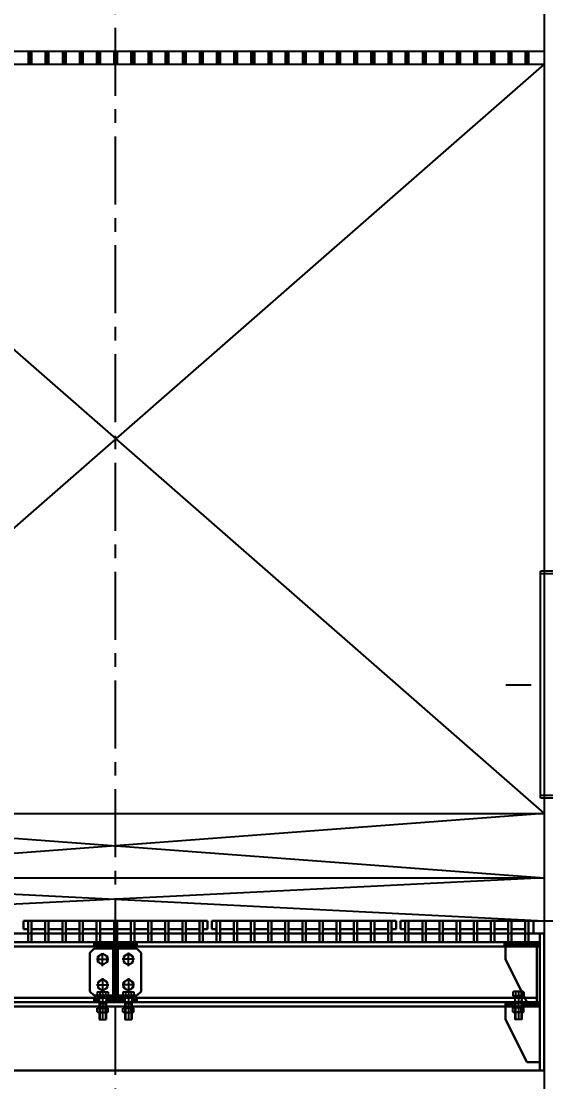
# Model space of a CAD drawing. Header units: millimetres. Extents: x -1286879 to -1269059, y -656245 to -631015.
# Drawn here: x -1283052 to -1281828, y -637563 to -635087 of the extents above; entities that cross this region are included whole.
import ezdxf

# ---------------------------------------------------------------- set-up
doc = ezdxf.new("R2010")
doc.units = ezdxf.units.MM
doc.linetypes.add('CENTER', pattern=[50.8, 31.75, -6.35, 6.35, -6.35])
doc.linetypes.add('EB_DASHDOT', pattern=[39, 30, -3, 3, -3])
doc.layers.get('0').update_dxf_attribs({"linetype": 'CONTINUOUS'})
doc.layers.get('Defpoints').update_dxf_attribs({"linetype": 'CONTINUOUS'})
for name, color, linetype in [('EbLayer1', 7, 'CONTINUOUS'), ('EbLayer2', 1, 'EB_DASHDOT'), ('EbLayer4', 7, 'CONTINUOUS')]:
    doc.layers.add(name, color=color, linetype=linetype)
doc.styles.add('HZ', font='txt.shx', dxfattribs={"width": 0.8, "bigfont": 'hztxt.shx'})
doc.dimstyles.new('gqb100', dxfattribs={"dimscale": 5, "dimtxt": 20, "dimasz": 15, "dimexe": 40, "dimexo": 8, "dimgap": 5, "dimtad": 1, "dimtoh": 1, "dimdec": 0, "dimdsep": 46, "dimtxsty": 'HZ', "dimcen": 5, "dimadec": 0, "dimazin": 0, "dimtfac": 1, "dimtdec": 0, "dimtmove": 0, "dimatfit": 3, "dimfxl": 1, "dimtolj": 1, "dimtzin": 0, "dimarcsym": 0})
pattern_1 = [(45, (-15287.3894, -119106.0307), (-2.24506403, 2.24506403), [])]
pattern_2 = [(45, (-24772.9566, -92300.9633), (-2.24506403, 2.24506403), [])]

# ---------------------------------------------------------------- blocks, each defined once
blk = doc.blocks.new('EB_BLOCK2', base_point=(64.5, -59.9))
at = {"layer": 'EbLayer1'}
for p, q in [((64.5, -46.8), (53.1, -53.4)), ((75.8, -53.4), (64.5, -46.8)), ((53.1, -53.4), (53.1, -66.5)), ((53.1, -66.5), (64.5, -73)), ((64.5, -73), (75.8, -66.5)), ((75.8, -66.5), (75.8, -53.4))]:
    blk.add_line(p, q, dxfattribs=at)
blk.add_circle((64.5, -59.9), 11.3, dxfattribs=at)
at = {"layer": 'EbLayer2', "linetype": 'EB_DASHDOT'}
for p, q in [((64.5, -76), (64.5, -43.8)), ((78.8, -59.9), (50.1, -59.9))]:
    blk.add_line(p, q, dxfattribs=at)
blk = doc.blocks.new('EB_BLOCK1', base_point=(-28.1, -59.9))
at = {"layer": 'EbLayer1'}
for p, q in [((-37.2, -46.8), (-28.1, -46.8)), ((-28.1, -46.8), (-28.1, -73)), ((-38.1, -50.1), (-38.1, -69.7)), ((-37.2, -53.4), (-28.1, -53.4)), ((-37.2, -66.5), (-28.1, -66.5)), ((-37.2, -73), (-28.1, -73)), ((-28.1, -51.9), (-28.1, -67.9)), ((-28.1, -51.9), (26.9, -51.9)), ((-28.1, -67.9), (26.9, -67.9)), ((-11.1, -51.9), (-11.1, -67.9)), ((26.9, -51.9), (26.9, -67.9))]:
    blk.add_line(p, q, dxfattribs=at)
for centre, radius, start, end in [((-31.8, -50.1), 6.34, 148.9424, 211.0576), ((-14.1, -59.9), 24, 164.1807, 195.8193), ((-31.8, -69.7), 6.34, 148.9424, 211.0576)]:
    blk.add_arc(centre, radius, start, end, dxfattribs=at)
at = {"layer": 'EbLayer2', "linetype": 'EB_DASHDOT'}
blk.add_line((-41.1, -59.9), (29.9, -59.9), dxfattribs=at)
at = {"layer": 'EbLayer4'}
for p, q in [((-11.1, -53.1), (-21.1, -51.9)), ((-21.1, -67.9), (-11.1, -66.7)), ((-11.1, -53.1), (26.9, -53.1)), ((-11.1, -66.7), (26.9, -66.7))]:
    blk.add_line(p, q, dxfattribs=at)
blk = doc.blocks.new('*D441')
at = {"color": 0, "lineweight": -2, "ltscale": 0.5}
for p, q in [((-1281510.9, -637036.6), (-1281510.9, -636986.6)), ((-1281645.3, -637086.6), (-1281410.9, -637086.6)), ((-1281510.9, -637186.6), (-1281510.9, -637086.6)), ((-1281906.1, -637186.6), (-1281410.9, -637186.6)), ((-1281510.9, -637236.6), (-1281510.9, -637286.6))]:
    blk.add_line(p, q, dxfattribs=at)
at = {"color": 0, "ltscale": 0.5}
for points in [[(-1281519.2, -637036.6), (-1281502.6, -637036.6), (-1281510.9, -637086.6)], [(-1281519.2, -637236.6), (-1281502.6, -637236.6), (-1281510.9, -637186.6)]]:
    blk.add_solid(points, dxfattribs=at)
at = {"layer": 'Defpoints', "color": 0, "ltscale": 0.5}
for p in [(-1281675.3, -637086.6), (-1281510.9, -637086.6), (-1281936.1, -637186.6)]:
    blk.add_point(p, dxfattribs=at)
at = {"color": 0, "ltscale": 0.5, "insert": (-1281580.9, -637136.6), "char_height": 110, "attachment_point": 5, "rotation": 90, "style": 'HZ'}
blk.add_mtext('\\A1;100', dxfattribs=at)
blk = doc.blocks.new('*D339')
at = {"color": 0, "lineweight": -2, "ltscale": 0.5}
for p, q in [((-1282506.7, -632203.6), (-1280781.7, -632203.6)), ((-1280881.7, -632253.6), (-1280881.7, -654709.3)), ((-1280961.4, -654759.3), (-1280781.7, -654759.3))]:
    blk.add_line(p, q, dxfattribs=at)
at = {"color": 0, "ltscale": 0.5}
for points in [[(-1280890.1, -632253.6), (-1280873.4, -632253.6), (-1280881.7, -632203.6)], [(-1280890.1, -654709.3), (-1280873.4, -654709.3), (-1280881.7, -654759.3)]]:
    blk.add_solid(points, dxfattribs=at)
at = {"layer": 'Defpoints', "color": 0, "ltscale": 0.5}
for p in [(-1282536.7, -632203.6), (-1280991.4, -654759.3), (-1280881.7, -654759.3)]:
    blk.add_point(p, dxfattribs=at)
at = {"color": 0, "ltscale": 0.5, "insert": (-1280951.7, -643481.4), "char_height": 110, "attachment_point": 5, "rotation": 90, "style": 'HZ'}
blk.add_mtext('\\A1;~22556', dxfattribs=at)

msp = doc.modelspace()

# ---------------------------------------------------------------- hatches: boundary and pattern name
at = {"ltscale": 0.5}
h = msp.add_hatch(dxfattribs=at)
h.set_pattern_fill('ANSI31', color=256, style=0)
h.set_pattern_definition([(45, (-24852.9566, -92300.9633), (-2.24506403, 2.24506403), [])])
h.paths.add_polyline_path([(-1283027.7, -635156.6), (-1283035.7, -635156.6), (-1283035.7, -635186.6), (-1283027.7, -635186.6)])
h = msp.add_hatch(dxfattribs=at)
h.set_pattern_fill('ANSI31', color=256, style=0)
h.set_pattern_definition([(45, (-24812.9566, -92300.9633), (-2.24506403, 2.24506403), [])])
h.paths.add_polyline_path([(-1282987.7, -635156.6), (-1282995.7, -635156.6), (-1282995.7, -635186.6), (-1282987.7, -635186.6)])
h = msp.add_hatch(dxfattribs=at)
h.set_pattern_fill('ANSI31', color=256, style=0)
h.set_pattern_definition(pattern_2)
h.paths.add_polyline_path([(-1282947.7, -635156.6), (-1282955.7, -635156.6), (-1282955.7, -635186.6), (-1282947.7, -635186.6)])
h = msp.add_hatch(dxfattribs=at)
h.set_pattern_fill('ANSI31', color=256, style=0)
h.set_pattern_definition(pattern_2)
h.paths.add_polyline_path([(-1282907.7, -635156.6), (-1282915.7, -635156.6), (-1282915.7, -635186.6), (-1282907.7, -635186.6)])
h = msp.add_hatch(dxfattribs=at)
h.set_pattern_fill('ANSI31', color=256, style=0)
h.set_pattern_definition(pattern_2)
h.paths.add_polyline_path([(-1282867.7, -635156.6), (-1282875.7, -635156.6), (-1282875.7, -635186.6), (-1282867.7, -635186.6)])
h = msp.add_hatch(dxfattribs=at)
h.set_pattern_fill('ANSI31', color=256, style=0)
h.set_pattern_definition(pattern_2)
h.paths.add_polyline_path([(-1282827.7, -635156.6), (-1282831.7, -635156.6), (-1282831.7, -635186.6), (-1282827.7, -635186.6)])
h.paths.add_polyline_path([(-1282831.7, -635156.6), (-1282835.7, -635156.6), (-1282835.7, -635186.6), (-1282831.7, -635186.6)])
h = msp.add_hatch(dxfattribs=at)
h.set_pattern_fill('ANSI31', color=256, style=0)
h.set_pattern_definition([(45, (-24732.9566, -92300.9633), (-2.24506403, 2.24506403), [])])
h.paths.add_polyline_path([(-1282787.7, -635156.6), (-1282791.7, -635156.6), (-1282791.7, -635186.6), (-1282787.7, -635186.6)])
h.paths.add_polyline_path([(-1282791.7, -635156.6), (-1282795.7, -635156.6), (-1282795.7, -635186.6), (-1282791.7, -635186.6)])
h = msp.add_hatch(dxfattribs=at)
h.set_pattern_fill('ANSI31', color=256, style=0)
h.set_pattern_definition([(45, (-24692.9566, -92300.9633), (-2.24506403, 2.24506403), [])])
h.paths.add_polyline_path([(-1282747.7, -635156.6), (-1282751.7, -635156.6), (-1282751.7, -635186.6), (-1282747.7, -635186.6)])
h.paths.add_polyline_path([(-1282751.7, -635156.6), (-1282755.7, -635156.6), (-1282755.7, -635186.6), (-1282751.7, -635186.6)])
h = msp.add_hatch(dxfattribs=at)
h.set_pattern_fill('ANSI31', color=256, style=0)
h.set_pattern_definition([(45, (-24652.9566, -92300.9633), (-2.24506403, 2.24506403), [])])
h.paths.add_polyline_path([(-1282707.7, -635156.6), (-1282711.7, -635156.6), (-1282711.7, -635186.6), (-1282707.7, -635186.6)])
h.paths.add_polyline_path([(-1282711.7, -635156.6), (-1282715.7, -635156.6), (-1282715.7, -635186.6), (-1282711.7, -635186.6)])
h = msp.add_hatch(dxfattribs=at)
h.set_pattern_fill('ANSI31', color=256, style=0)
h.set_pattern_definition([(45, (-24612.9566, -92300.9633), (-2.24506403, 2.24506403), [])])
h.paths.add_polyline_path([(-1282667.7, -635156.6), (-1282671.7, -635156.6), (-1282671.7, -635186.6), (-1282667.7, -635186.6)])
h.paths.add_polyline_path([(-1282671.7, -635156.6), (-1282675.7, -635156.6), (-1282675.7, -635186.6), (-1282671.7, -635186.6)])
h = msp.add_hatch(dxfattribs=at)
h.set_pattern_fill('ANSI31', color=256, style=0)
h.set_pattern_definition([(45, (-24572.9566, -92300.9633), (-2.24506403, 2.24506403), [])])
h.paths.add_polyline_path([(-1282627.7, -635156.6), (-1282631.7, -635156.6), (-1282631.7, -635186.6), (-1282627.7, -635186.6)])
h.paths.add_polyline_path([(-1282631.7, -635156.6), (-1282635.7, -635156.6), (-1282635.7, -635186.6), (-1282631.7, -635186.6)])
h = msp.add_hatch(dxfattribs=at)
h.set_pattern_fill('ANSI31', color=256, style=0)
h.set_pattern_definition([(45, (-24532.9566, -92300.9633), (-2.24506403, 2.24506403), [])])
h.paths.add_polyline_path([(-1282587.7, -635156.6), (-1282591.7, -635156.6), (-1282591.7, -635186.6), (-1282587.7, -635186.6)])
h.paths.add_polyline_path([(-1282591.7, -635156.6), (-1282595.7, -635156.6), (-1282595.7, -635186.6), (-1282591.7, -635186.6)])
h = msp.add_hatch(dxfattribs=at)
h.set_pattern_fill('ANSI31', color=256, style=0)
h.set_pattern_definition([(45, (-24492.9566, -92300.9633), (-2.24506403, 2.24506403), [])])
h.paths.add_polyline_path([(-1282547.7, -635156.6), (-1282551.7, -635156.6), (-1282551.7, -635186.6), (-1282547.7, -635186.6)])
h.paths.add_polyline_path([(-1282551.7, -635156.6), (-1282555.7, -635156.6), (-1282555.7, -635186.6), (-1282551.7, -635186.6)])
h = msp.add_hatch(dxfattribs=at)
h.set_pattern_fill('ANSI31', color=256, style=0)
h.set_pattern_definition([(45, (-24452.9566, -92300.9633), (-2.24506403, 2.24506403), [])])
h.paths.add_polyline_path([(-1282507.7, -635156.6), (-1282511.7, -635156.6), (-1282511.7, -635186.6), (-1282507.7, -635186.6)])
h.paths.add_polyline_path([(-1282511.7, -635156.6), (-1282515.7, -635156.6), (-1282515.7, -635186.6), (-1282511.7, -635186.6)])
h = msp.add_hatch(dxfattribs=at)
h.set_pattern_fill('ANSI31', color=256, style=0)
h.set_pattern_definition([(45, (-24412.9566, -92300.9633), (-2.24506403, 2.24506403), [])])
h.paths.add_polyline_path([(-1282467.7, -635156.6), (-1282471.7, -635156.6), (-1282471.7, -635186.6), (-1282467.7, -635186.6)])
h.paths.add_polyline_path([(-1282471.7, -635156.6), (-1282475.7, -635156.6), (-1282475.7, -635186.6), (-1282471.7, -635186.6)])
h = msp.add_hatch(dxfattribs=at)
h.set_pattern_fill('ANSI31', color=256, style=0)
h.set_pattern_definition([(45, (-24372.9566, -92300.9633), (-2.24506403, 2.24506403), [])])
h.paths.add_polyline_path([(-1282427.7, -635156.6), (-1282431.7, -635156.6), (-1282431.7, -635186.6), (-1282427.7, -635186.6)])
h.paths.add_polyline_path([(-1282431.7, -635156.6), (-1282435.7, -635156.6), (-1282435.7, -635186.6), (-1282431.7, -635186.6)])
h = msp.add_hatch(dxfattribs=at)
h.set_pattern_fill('ANSI31', color=256, style=0)
h.set_pattern_definition([(45, (-24332.9566, -92300.9633), (-2.24506403, 2.24506403), [])])
h.paths.add_polyline_path([(-1282387.7, -635156.6), (-1282391.7, -635156.6), (-1282391.7, -635186.6), (-1282387.7, -635186.6)])
h.paths.add_polyline_path([(-1282391.7, -635156.6), (-1282395.7, -635156.6), (-1282395.7, -635186.6), (-1282391.7, -635186.6)])
h = msp.add_hatch(dxfattribs=at)
h.set_pattern_fill('ANSI31', color=256, style=0)
h.set_pattern_definition([(45, (-24292.9566, -92300.9633), (-2.24506403, 2.24506403), [])])
h.paths.add_polyline_path([(-1282347.7, -635156.6), (-1282351.7, -635156.6), (-1282351.7, -635186.6), (-1282347.7, -635186.6)])
h.paths.add_polyline_path([(-1282351.7, -635156.6), (-1282355.7, -635156.6), (-1282355.7, -635186.6), (-1282351.7, -635186.6)])
h = msp.add_hatch(dxfattribs=at)
h.set_pattern_fill('ANSI31', color=256, style=0)
h.set_pattern_definition([(45, (-24252.9566, -92300.9633), (-2.24506403, 2.24506403), [])])
h.paths.add_polyline_path([(-1282307.7, -635156.6), (-1282311.7, -635156.6), (-1282311.7, -635186.6), (-1282307.7, -635186.6)])
h.paths.add_polyline_path([(-1282311.7, -635156.6), (-1282315.7, -635156.6), (-1282315.7, -635186.6), (-1282311.7, -635186.6)])
h = msp.add_hatch(dxfattribs=at)
h.set_pattern_fill('ANSI31', color=256, style=0)
h.set_pattern_definition([(45, (-24212.9566, -92300.9633), (-2.24506403, 2.24506403), [])])
h.paths.add_polyline_path([(-1282267.7, -635156.6), (-1282271.7, -635156.6), (-1282271.7, -635186.6), (-1282267.7, -635186.6)])
h.paths.add_polyline_path([(-1282271.7, -635156.6), (-1282275.7, -635156.6), (-1282275.7, -635186.6), (-1282271.7, -635186.6)])
h = msp.add_hatch(dxfattribs=at)
h.set_pattern_fill('ANSI31', color=256, style=0)
h.set_pattern_definition([(45, (-24172.9566, -92300.9633), (-2.24506403, 2.24506403), [])])
h.paths.add_polyline_path([(-1282227.7, -635156.6), (-1282231.7, -635156.6), (-1282231.7, -635186.6), (-1282227.7, -635186.6)])
h.paths.add_polyline_path([(-1282231.7, -635156.6), (-1282235.7, -635156.6), (-1282235.7, -635186.6), (-1282231.7, -635186.6)])
h = msp.add_hatch(dxfattribs=at)
h.set_pattern_fill('ANSI31', color=256, style=0)
h.set_pattern_definition([(45, (-24132.9566, -92300.9633), (-2.24506403, 2.24506403), [])])
h.paths.add_polyline_path([(-1282187.7, -635156.6), (-1282191.7, -635156.6), (-1282191.7, -635186.6), (-1282187.7, -635186.6)])
h.paths.add_polyline_path([(-1282191.7, -635156.6), (-1282195.7, -635156.6), (-1282195.7, -635186.6), (-1282191.7, -635186.6)])
h = msp.add_hatch(dxfattribs=at)
h.set_pattern_fill('ANSI31', color=256, style=0)
h.set_pattern_definition([(45, (-24092.9566, -92300.9633), (-2.24506403, 2.24506403), [])])
h.paths.add_polyline_path([(-1282147.7, -635156.6), (-1282151.7, -635156.6), (-1282151.7, -635186.6), (-1282147.7, -635186.6)])
h.paths.add_polyline_path([(-1282151.7, -635156.6), (-1282155.7, -635156.6), (-1282155.7, -635186.6), (-1282151.7, -635186.6)])
h = msp.add_hatch(dxfattribs=at)
h.set_pattern_fill('ANSI31', color=256, style=0)
h.set_pattern_definition([(45, (-24052.9566, -92300.9633), (-2.24506403, 2.24506403), [])])
h.paths.add_polyline_path([(-1282107.7, -635156.6), (-1282111.7, -635156.6), (-1282111.7, -635186.6), (-1282107.7, -635186.6)])
h.paths.add_polyline_path([(-1282111.7, -635156.6), (-1282115.7, -635156.6), (-1282115.7, -635186.6), (-1282111.7, -635186.6)])
h = msp.add_hatch(dxfattribs=at)
h.set_pattern_fill('ANSI31', color=256, style=0)
h.set_pattern_definition([(45, (-24012.9566, -92300.9633), (-2.24506403, 2.24506403), [])])
h.paths.add_polyline_path([(-1282067.7, -635156.6), (-1282071.7, -635156.6), (-1282071.7, -635186.6), (-1282067.7, -635186.6)])
h.paths.add_polyline_path([(-1282071.7, -635156.6), (-1282075.7, -635156.6), (-1282075.7, -635186.6), (-1282071.7, -635186.6)])
h = msp.add_hatch(dxfattribs=at)
h.set_pattern_fill('ANSI31', color=256, style=0)
h.set_pattern_definition([(45, (-23972.9566, -92300.9633), (-2.24506403, 2.24506403), [])])
h.paths.add_polyline_path([(-1282027.7, -635156.6), (-1282031.7, -635156.6), (-1282031.7, -635186.6), (-1282027.7, -635186.6)])
h.paths.add_polyline_path([(-1282031.7, -635156.6), (-1282035.7, -635156.6), (-1282035.7, -635186.6), (-1282031.7, -635186.6)])
h = msp.add_hatch(dxfattribs=at)
h.set_pattern_fill('ANSI31', color=256, style=0)
h.set_pattern_definition([(45, (-23932.9566, -92300.9633), (-2.24506403, 2.24506403), [])])
h.paths.add_polyline_path([(-1281987.7, -635156.6), (-1281991.7, -635156.6), (-1281991.7, -635186.6), (-1281987.7, -635186.6)])
h.paths.add_polyline_path([(-1281991.7, -635156.6), (-1281995.7, -635156.6), (-1281995.7, -635186.6), (-1281991.7, -635186.6)])
h = msp.add_hatch(dxfattribs=at)
h.set_pattern_fill('ANSI31', color=256, style=0)
h.set_pattern_definition([(45, (-23892.9566, -92300.9633), (-2.24506403, 2.24506403), [])])
h.paths.add_polyline_path([(-1281947.7, -635156.6), (-1281951.7, -635156.6), (-1281951.7, -635186.6), (-1281947.7, -635186.6)])
h.paths.add_polyline_path([(-1281951.7, -635156.6), (-1281955.7, -635156.6), (-1281955.7, -635186.6), (-1281951.7, -635186.6)])
h = msp.add_hatch(dxfattribs=at)
h.set_pattern_fill('ANSI31', color=256, style=0)
h.set_pattern_definition([(45, (-23852.9566, -92300.9633), (-2.24506403, 2.24506403), [])])
h.paths.add_polyline_path([(-1281907.7, -635156.6), (-1281911.7, -635156.6), (-1281911.7, -635186.6), (-1281907.7, -635186.6)])
h.paths.add_polyline_path([(-1281911.7, -635156.6), (-1281915.7, -635156.6), (-1281915.7, -635186.6), (-1281911.7, -635186.6)])
h = msp.add_hatch(dxfattribs=at)
h.set_pattern_fill('ANSI31', color=256, style=0)
h.set_pattern_definition([(45, (-23812.9566, -92300.9633), (-2.24506403, 2.24506403), [])])
h.paths.add_polyline_path([(-1281867.7, -635156.6), (-1281871.7, -635156.6), (-1281871.7, -635186.6), (-1281867.7, -635186.6)])
h.paths.add_polyline_path([(-1281871.7, -635156.6), (-1281875.7, -635156.6), (-1281875.7, -635186.6), (-1281871.7, -635186.6)])
h = msp.add_hatch(dxfattribs=at)
h.set_pattern_fill('ANSI31', color=256, style=0)
h.set_pattern_definition(pattern_1)
h.paths.add_polyline_path([(-1282831.7, -637246.6), (-1282831.7, -637236.6), (-1282835.7, -637236.6), (-1282881.7, -637236.6), (-1282881.7, -637246.6)])
h.paths.add_polyline_path([(-1282781.7, -637246.6), (-1282781.7, -637236.6), (-1282831.7, -637236.6), (-1282831.7, -637246.6)])
h = msp.add_hatch(dxfattribs=at)
h.set_pattern_fill('ANSI31', color=256, style=0)
h.set_pattern_definition(pattern_1)
h.paths.add_polyline_path([(-1281841.7, -637246.6), (-1281841.7, -637236.6), (-1281921.7, -637236.6), (-1281921.7, -637246.6)])
h.paths.add_polyline_path([(-1281841.7, -637386.6), (-1281841.7, -637376.6), (-1281883.7, -637376.6), (-1281883.7, -637386.6)])
h.paths.add_polyline_path([(-1281921.7, -637376.6), (-1281921.7, -637386.6), (-1281899.7, -637386.6), (-1281899.7, -637376.6)])
h = msp.add_hatch()
h.set_pattern_fill('ANSI31', color=256, scale=0.5, style=0)
h.set_pattern_definition([(135, (-2819282.8306, 56415.2767), (1.1225320151, 1.1225320151), [])])
h.paths.add_polyline_path([(-1282843.7, -637246.6), (-1282835.7, -637246.6), (-1282835.7, -637254.6)])
h = msp.add_hatch(dxfattribs=at)
h.set_pattern_fill('ANSI31', color=256, style=0)
h.set_pattern_definition(pattern_1)
h.paths.add_polyline_path([(-1282831.7, -637366.6), (-1282827.7, -637366.6), (-1282827.7, -637246.6), (-1282831.7, -637246.6)])
h.paths.add_polyline_path([(-1282835.7, -637366.6), (-1282831.7, -637366.6), (-1282831.7, -637246.6), (-1282835.7, -637246.6)])
h = msp.add_hatch()
h.set_pattern_fill('ANSI31', color=256, scale=0.5, style=0)
h.set_pattern_definition([(45, (253619.3583, 56415.2767), (-1.1225320151, 1.1225320151), [])])
h.paths.add_polyline_path([(-1282819.7, -637246.6), (-1282827.7, -637246.6), (-1282827.7, -637254.6)])
h = msp.add_hatch()
h.set_pattern_fill('ANSI31', color=256, scale=0.5, style=0)
h.set_pattern_definition([(225, (-2819282.8306, -1331028.3804), (1.1225320151, -1.1225320151), [])])
h.paths.add_polyline_path([(-1282843.7, -637366.6), (-1282835.7, -637366.6), (-1282835.7, -637358.6)])
h = msp.add_hatch()
h.set_pattern_fill('ANSI31', color=256, scale=0.5, style=0)
h.set_pattern_definition([(315, (253619.3583, -1331028.3804), (-1.1225320151, -1.1225320151), [])])
h.paths.add_polyline_path([(-1282819.7, -637366.6), (-1282827.7, -637366.6), (-1282827.7, -637358.6)])
h = msp.add_hatch(dxfattribs=at)
h.set_pattern_fill('ANSI31', color=256, style=0)
h.set_pattern_definition(pattern_1)
h.paths.add_polyline_path([(-1282869.7, -637376.6), (-1282869.7, -637366.6), (-1282881.7, -637366.6), (-1282881.7, -637376.6)])
h.paths.add_polyline_path([(-1282853.7, -637376.6), (-1282831.7, -637376.6), (-1282831.7, -637366.6), (-1282853.7, -637366.6)])
h.paths.add_polyline_path([(-1282809.7, -637376.6), (-1282809.7, -637366.6), (-1282831.7, -637366.6), (-1282831.7, -637376.6)])
h.paths.add_polyline_path([(-1282781.7, -637376.6), (-1282781.7, -637366.6), (-1282793.7, -637366.6), (-1282793.7, -637376.6)])

# ---------------------------------------------------------------- linework, layer by layer
at = {"linetype": 'CENTER', "ltscale": 5}
msp.add_line((-1282831.7, -654818.5), (-1282831.7, -631981.8), dxfattribs=at)
at = {"color": 4, "ltscale": 0.5}
for p, q in [((-1281831.7, -632986.6), (-1281831.7, -652136.6)), ((-1281628.6, -636370.5), (-1281839.7, -636370.5)), ((-1281628.6, -636376.5), (-1281839.7, -636376.5)), ((-1281628.6, -636894.5), (-1281839.7, -636894.5)), ((-1281628.6, -636900.5), (-1281839.7, -636900.5))]:
    msp.add_line(p, q, dxfattribs=at)
at = {"color": 1}
for p, q in [((-1283831.7, -635156.6), (-1281831.7, -635156.6)), ((-1283035.7, -635156.6), (-1283035.7, -635186.6)), ((-1283027.7, -635156.6), (-1283027.7, -635186.6)), ((-1282995.7, -635156.6), (-1282995.7, -635186.6)), ((-1282987.7, -635156.6), (-1282987.7, -635186.6)), ((-1282955.7, -635156.6), (-1282955.7, -635186.6)), ((-1282947.7, -635156.6), (-1282947.7, -635186.6)), ((-1282915.7, -635156.6), (-1282915.7, -635186.6)), ((-1282907.7, -635156.6), (-1282907.7, -635186.6)), ((-1282875.7, -635156.6), (-1282875.7, -635186.6)), ((-1282867.7, -635156.6), (-1282867.7, -635186.6)), ((-1282835.7, -635156.6), (-1282835.7, -635186.6)), ((-1282827.7, -635156.6), (-1282827.7, -635186.6)), ((-1282795.7, -635156.6), (-1282795.7, -635186.6)), ((-1282787.7, -635156.6), (-1282787.7, -635186.6)), ((-1282755.7, -635156.6), (-1282755.7, -635186.6)), ((-1282747.7, -635156.6), (-1282747.7, -635186.6)), ((-1282715.7, -635156.6), (-1282715.7, -635186.6)), ((-1282707.7, -635156.6), (-1282707.7, -635186.6)), ((-1282675.7, -635156.6), (-1282675.7, -635186.6)), ((-1282667.7, -635156.6), (-1282667.7, -635186.6)), ((-1282635.7, -635156.6), (-1282635.7, -635186.6)), ((-1282627.7, -635156.6), (-1282627.7, -635186.6)), ((-1282595.7, -635156.6), (-1282595.7, -635186.6)), ((-1282587.7, -635156.6), (-1282587.7, -635186.6)), ((-1282555.7, -635156.6), (-1282555.7, -635186.6)), ((-1282547.7, -635156.6), (-1282547.7, -635186.6)), ((-1282515.7, -635156.6), (-1282515.7, -635186.6)), ((-1282507.7, -635156.6), (-1282507.7, -635186.6)), ((-1282475.7, -635156.6), (-1282475.7, -635186.6)), ((-1282467.7, -635156.6), (-1282467.7, -635186.6)), ((-1282435.7, -635156.6), (-1282435.7, -635186.6)), ((-1282427.7, -635156.6), (-1282427.7, -635186.6)), ((-1282395.7, -635156.6), (-1282395.7, -635186.6)), ((-1282387.7, -635156.6), (-1282387.7, -635186.6)), ((-1282355.7, -635156.6), (-1282355.7, -635186.6)), ((-1282347.7, -635156.6), (-1282347.7, -635186.6)), ((-1282315.7, -635156.6), (-1282315.7, -635186.6)), ((-1282307.7, -635156.6), (-1282307.7, -635186.6)), ((-1282275.7, -635156.6), (-1282275.7, -635186.6)), ((-1282267.7, -635156.6), (-1282267.7, -635186.6)), ((-1282235.7, -635156.6), (-1282235.7, -635186.6)), ((-1282227.7, -635156.6), (-1282227.7, -635186.6)), ((-1282195.7, -635156.6), (-1282195.7, -635186.6)), ((-1282187.7, -635156.6), (-1282187.7, -635186.6)), ((-1282155.7, -635156.6), (-1282155.7, -635186.6)), ((-1282147.7, -635156.6), (-1282147.7, -635186.6)), ((-1282115.7, -635156.6), (-1282115.7, -635186.6)), ((-1282107.7, -635156.6), (-1282107.7, -635186.6)), ((-1282075.7, -635156.6), (-1282075.7, -635186.6)), ((-1282067.7, -635156.6), (-1282067.7, -635186.6)), ((-1282035.7, -635156.6), (-1282035.7, -635186.6)), ((-1282027.7, -635156.6), (-1282027.7, -635186.6)), ((-1281995.7, -635156.6), (-1281995.7, -635186.6)), ((-1281987.7, -635156.6), (-1281987.7, -635186.6)), ((-1281955.7, -635156.6), (-1281955.7, -635186.6)), ((-1281947.7, -635156.6), (-1281947.7, -635186.6)), ((-1281915.7, -635156.6), (-1281915.7, -635186.6)), ((-1281907.7, -635156.6), (-1281907.7, -635186.6)), ((-1281875.7, -635156.6), (-1281875.7, -635186.6)), ((-1281867.7, -635156.6), (-1281867.7, -635186.6)), ((-1283831.7, -635186.6), (-1281831.7, -635186.6)), ((-1282907.7, -637186.6), (-1282915.7, -637186.6)), ((-1282867.7, -637186.6), (-1282875.7, -637186.6)), ((-1282835.7, -637186.6), (-1282835.7, -637236.6)), ((-1282827.7, -637186.6), (-1282835.7, -637186.6)), ((-1282827.7, -637186.6), (-1282827.7, -637236.6)), ((-1282787.7, -637186.6), (-1282795.7, -637186.6)), ((-1282747.7, -637186.6), (-1282755.7, -637186.6))]:
    msp.add_line(p, q, dxfattribs=at)
at = {"ltscale": 0.5}
for p, q in [((-1281831.7, -635186.6), (-1283831.7, -636936.6)), ((-1283831.7, -635186.6), (-1281831.7, -636936.6)), ((-1282835.7, -637254.5), (-1282839.4, -637254.5)), ((-1282835.7, -637258.5), (-1282839.4, -637258.5)), ((-1282835.7, -637262.5), (-1282839.4, -637262.5)), ((-1282827.7, -637254.5), (-1282824.1, -637254.5)), ((-1282827.7, -637258.5), (-1282824.1, -637258.5)), ((-1282827.7, -637262.5), (-1282824.1, -637262.5)), ((-1282835.7, -637266.5), (-1282839.4, -637266.5)), ((-1282835.7, -637270.5), (-1282839.4, -637270.5)), ((-1282835.7, -637274.5), (-1282839.4, -637274.5)), ((-1282835.7, -637278.5), (-1282839.4, -637278.5)), ((-1282835.7, -637282.5), (-1282839.4, -637282.5)), ((-1282835.7, -637286.5), (-1282839.4, -637286.5)), ((-1282827.7, -637266.5), (-1282824.1, -637266.5)), ((-1282827.7, -637270.5), (-1282824.1, -637270.5)), ((-1282827.7, -637274.5), (-1282824.1, -637274.5)), ((-1282827.7, -637278.5), (-1282824.1, -637278.5)), ((-1282827.7, -637282.5), (-1282824.1, -637282.5)), ((-1282827.7, -637286.5), (-1282824.1, -637286.5)), ((-1282835.7, -637290.5), (-1282839.4, -637290.5)), ((-1282835.7, -637294.5), (-1282839.4, -637294.5)), ((-1282835.7, -637298.5), (-1282839.4, -637298.5)), ((-1282835.7, -637302.5), (-1282839.4, -637302.5)), ((-1282835.7, -637306.5), (-1282839.4, -637306.5)), ((-1282835.7, -637310.5), (-1282839.4, -637310.5)), ((-1282827.7, -637290.5), (-1282824.1, -637290.5)), ((-1282827.7, -637294.5), (-1282824.1, -637294.5)), ((-1282827.7, -637298.5), (-1282824.1, -637298.5)), ((-1282827.7, -637302.5), (-1282824.1, -637302.5)), ((-1282827.7, -637306.5), (-1282824.1, -637306.5)), ((-1282827.7, -637310.5), (-1282824.1, -637310.5)), ((-1282835.7, -637314.5), (-1282839.4, -637314.5)), ((-1282835.7, -637318.5), (-1282839.4, -637318.5)), ((-1282835.7, -637322.5), (-1282839.4, -637322.5)), ((-1282835.7, -637326.5), (-1282839.4, -637326.5)), ((-1282835.7, -637330.5), (-1282839.4, -637330.5)), ((-1282835.7, -637334.5), (-1282839.4, -637334.5)), ((-1282835.7, -637338.5), (-1282839.4, -637338.5)), ((-1282827.7, -637314.5), (-1282824.1, -637314.5)), ((-1282827.7, -637318.5), (-1282824.1, -637318.5)), ((-1282827.7, -637322.5), (-1282824.1, -637322.5)), ((-1282827.7, -637326.5), (-1282824.1, -637326.5)), ((-1282827.7, -637330.5), (-1282824.1, -637330.5)), ((-1282827.7, -637334.5), (-1282824.1, -637334.5)), ((-1282827.7, -637338.5), (-1282824.1, -637338.5)), ((-1282835.7, -637342.5), (-1282839.4, -637342.5)), ((-1282835.7, -637346.5), (-1282839.4, -637346.5)), ((-1282835.7, -637350.5), (-1282839.4, -637350.5)), ((-1282835.7, -637354.5), (-1282839.4, -637354.5)), ((-1282835.7, -637358.5), (-1282839.4, -637358.5)), ((-1282827.7, -637342.5), (-1282824.1, -637342.5)), ((-1282827.7, -637346.5), (-1282824.1, -637346.5)), ((-1282827.7, -637350.5), (-1282824.1, -637350.5)), ((-1282827.7, -637354.5), (-1282824.1, -637354.5)), ((-1282827.7, -637358.5), (-1282824.1, -637358.5))]:
    msp.add_line(p, q, dxfattribs=at)
at = {"linetype": 'CENTER', "ltscale": 10}
msp.add_line((-1281354.2, -636636.6), (-1281921.3, -636636.6), dxfattribs=at)
for p, q in [((-1283831.7, -636936.6), (-1281831.7, -636936.6)), ((-1281831.7, -636936.6), (-1283831.7, -637086.6)), ((-1283831.7, -636936.6), (-1281831.7, -637086.6)), ((-1283831.7, -637086.6), (-1281831.7, -637086.6)), ((-1281831.7, -637086.6), (-1283831.7, -637186.6)), ((-1283831.7, -637086.6), (-1281831.7, -637186.6))]:
    msp.add_line(p, q)
at = {"color": 1, "lineweight": 30}
for p, q in [((-1283046.7, -637186.6), (-1283046.7, -637206.6)), ((-1283046.7, -637186.6), (-1282616.7, -637186.6)), ((-1283035.7, -637186.6), (-1283035.7, -637236.6)), ((-1283027.7, -637186.6), (-1283027.7, -637236.6)), ((-1282995.7, -637186.6), (-1282995.7, -637236.6)), ((-1282987.7, -637186.6), (-1282987.7, -637236.6)), ((-1282955.7, -637186.6), (-1282955.7, -637236.6)), ((-1282947.7, -637186.6), (-1282947.7, -637236.6)), ((-1282915.7, -637186.6), (-1282915.7, -637236.6)), ((-1282907.7, -637186.6), (-1282907.7, -637236.6)), ((-1282875.7, -637186.6), (-1282875.7, -637236.6)), ((-1282867.7, -637186.6), (-1282867.7, -637236.6)), ((-1282795.7, -637186.6), (-1282795.7, -637236.6)), ((-1282787.7, -637186.6), (-1282787.7, -637236.6)), ((-1282755.7, -637186.6), (-1282755.7, -637236.6)), ((-1282747.7, -637186.6), (-1282747.7, -637236.6)), ((-1282715.7, -637186.6), (-1282715.7, -637236.6)), ((-1282707.7, -637186.6), (-1282715.7, -637186.6)), ((-1282707.7, -637186.6), (-1282707.7, -637236.6)), ((-1282675.7, -637186.6), (-1282675.7, -637236.6)), ((-1282667.7, -637186.6), (-1282667.7, -637236.6)), ((-1282635.7, -637186.6), (-1282635.7, -637236.6)), ((-1282627.7, -637186.6), (-1282627.7, -637236.6)), ((-1282616.7, -637186.6), (-1282616.7, -637206.6)), ((-1282606.7, -637186.6), (-1282606.7, -637206.6)), ((-1282606.7, -637186.6), (-1282176.7, -637186.6)), ((-1282595.7, -637186.6), (-1282595.7, -637236.6)), ((-1282587.7, -637186.6), (-1282587.7, -637236.6)), ((-1282555.7, -637186.6), (-1282555.7, -637236.6)), ((-1282547.7, -637186.6), (-1282547.7, -637236.6)), ((-1282515.7, -637186.6), (-1282515.7, -637236.6)), ((-1282507.7, -637186.6), (-1282507.7, -637236.6)), ((-1282475.7, -637186.6), (-1282475.7, -637236.6)), ((-1282467.7, -637186.6), (-1282467.7, -637236.6)), ((-1282435.7, -637186.6), (-1282435.7, -637236.6)), ((-1282427.7, -637186.6), (-1282427.7, -637236.6)), ((-1282395.7, -637186.6), (-1282395.7, -637236.6)), ((-1282387.7, -637186.6), (-1282387.7, -637236.6)), ((-1282355.7, -637186.6), (-1282355.7, -637236.6)), ((-1282347.7, -637186.6), (-1282347.7, -637236.6)), ((-1282315.7, -637186.6), (-1282315.7, -637236.6)), ((-1282307.7, -637186.6), (-1282307.7, -637236.6)), ((-1282275.7, -637186.6), (-1282275.7, -637236.6)), ((-1282267.7, -637186.6), (-1282267.7, -637236.6)), ((-1282235.7, -637186.6), (-1282235.7, -637236.6)), ((-1282227.7, -637186.6), (-1282227.7, -637236.6)), ((-1282195.7, -637186.6), (-1282195.7, -637236.6)), ((-1282187.7, -637186.6), (-1282187.7, -637236.6)), ((-1282176.7, -637186.6), (-1282176.7, -637206.6)), ((-1282166.7, -637186.6), (-1281856.7, -637186.6)), ((-1282166.7, -637186.6), (-1282166.7, -637206.6)), ((-1282155.7, -637186.6), (-1282155.7, -637236.6)), ((-1282147.7, -637186.6), (-1282147.7, -637236.6)), ((-1282115.7, -637186.6), (-1282115.7, -637236.6)), ((-1282107.7, -637186.6), (-1282107.7, -637236.6)), ((-1282075.7, -637186.6), (-1282075.7, -637236.6)), ((-1282067.7, -637186.6), (-1282067.7, -637236.6)), ((-1282035.7, -637186.6), (-1282035.7, -637236.6)), ((-1282027.7, -637186.6), (-1282027.7, -637236.6)), ((-1281995.7, -637186.6), (-1281995.7, -637236.6)), ((-1281987.7, -637186.6), (-1281987.7, -637236.6)), ((-1281955.7, -637186.6), (-1281955.7, -637236.6)), ((-1281947.7, -637186.6), (-1281947.7, -637236.6)), ((-1281915.7, -637186.6), (-1281915.7, -637236.6)), ((-1281907.7, -637186.6), (-1281907.7, -637236.6)), ((-1281875.7, -637186.6), (-1281875.7, -637236.6)), ((-1281867.7, -637186.6), (-1281867.7, -637236.6)), ((-1281856.7, -637186.6), (-1281856.7, -637216.6)), ((-1283046.7, -637206.6), (-1283035.7, -637206.6)), ((-1283027.7, -637206.6), (-1282995.7, -637206.6)), ((-1282987.7, -637206.6), (-1282955.7, -637206.6)), ((-1282947.7, -637206.6), (-1282915.7, -637206.6)), ((-1282907.7, -637206.6), (-1282875.7, -637206.6)), ((-1282867.7, -637206.6), (-1282835.7, -637206.6)), ((-1282827.7, -637206.6), (-1282795.7, -637206.6)), ((-1282787.7, -637206.6), (-1282755.7, -637206.6)), ((-1282747.7, -637206.6), (-1282715.7, -637206.6)), ((-1282707.7, -637206.6), (-1282675.7, -637206.6)), ((-1282667.7, -637206.6), (-1282635.7, -637206.6)), ((-1282627.7, -637206.6), (-1282616.7, -637206.6)), ((-1282606.7, -637206.6), (-1282595.7, -637206.6)), ((-1282587.7, -637206.6), (-1282555.7, -637206.6)), ((-1282547.7, -637206.6), (-1282515.7, -637206.6)), ((-1282507.7, -637206.6), (-1282475.7, -637206.6)), ((-1282467.7, -637206.6), (-1282435.7, -637206.6)), ((-1282427.7, -637206.6), (-1282395.7, -637206.6)), ((-1282387.7, -637206.6), (-1282355.7, -637206.6)), ((-1282347.7, -637206.6), (-1282315.7, -637206.6)), ((-1282307.7, -637206.6), (-1282275.7, -637206.6)), ((-1282267.7, -637206.6), (-1282235.7, -637206.6)), ((-1282227.7, -637206.6), (-1282195.7, -637206.6)), ((-1282187.7, -637206.6), (-1282176.7, -637206.6)), ((-1282166.7, -637206.6), (-1282155.7, -637206.6)), ((-1282147.7, -637206.6), (-1282115.7, -637206.6)), ((-1282107.7, -637206.6), (-1282075.7, -637206.6)), ((-1282067.7, -637206.6), (-1282035.7, -637206.6)), ((-1282027.7, -637206.6), (-1281995.7, -637206.6)), ((-1281987.7, -637206.6), (-1281955.7, -637206.6)), ((-1281947.7, -637206.6), (-1281915.7, -637206.6)), ((-1281907.7, -637206.6), (-1281875.7, -637206.6)), ((-1282907.7, -637236.6), (-1283795.7, -637236.6)), ((-1282867.7, -637236.6), (-1282875.7, -637236.6)), ((-1282827.7, -637236.6), (-1282835.7, -637236.6)), ((-1282787.7, -637236.6), (-1282795.7, -637236.6)), ((-1282747.7, -637236.6), (-1282755.7, -637236.6)), ((-1281867.7, -637236.6), (-1282715.7, -637236.6)), ((-1281867.7, -637216.6), (-1281856.7, -637216.6))]:
    msp.add_line(p, q, dxfattribs=at)
at = {"layer": 'EbLayer1'}
for p, q in [((-1282874.8, -637390.6), (-1282848.7, -637390.6)), ((-1282874.8, -637399.6), (-1282874.8, -637390.6)), ((-1282871.5, -637389.6), (-1282851.9, -637389.6)), ((-1282871.5, -637400.6), (-1282851.9, -637400.6)), ((-1282869.7, -637390.6), (-1282853.7, -637390.6)), ((-1282868.3, -637399.6), (-1282868.3, -637390.6)), ((-1282855.2, -637399.6), (-1282855.2, -637390.6)), ((-1282848.7, -637399.6), (-1282848.7, -637390.6)), ((-1282814.8, -637399.6), (-1282814.8, -637390.6)), ((-1282814.8, -637390.6), (-1282788.7, -637390.6)), ((-1282811.5, -637389.6), (-1282791.9, -637389.6)), ((-1282811.5, -637400.6), (-1282791.9, -637400.6)), ((-1282809.7, -637390.6), (-1282793.7, -637390.6)), ((-1282808.3, -637399.6), (-1282808.3, -637390.6)), ((-1282795.2, -637399.6), (-1282795.2, -637390.6)), ((-1282788.7, -637399.6), (-1282788.7, -637390.6)), ((-1281878.7, -637390.3), (-1281904.8, -637390.3)), ((-1281904.8, -637399.4), (-1281904.8, -637390.3)), ((-1281881.9, -637389.4), (-1281901.5, -637389.4)), ((-1281881.9, -637400.3), (-1281901.5, -637400.3)), ((-1281883.7, -637390.3), (-1281899.7, -637390.3)), ((-1281898.3, -637399.4), (-1281898.3, -637390.3)), ((-1281885.2, -637399.4), (-1281885.2, -637390.3)), ((-1281878.7, -637399.4), (-1281878.7, -637390.3))]:
    msp.add_line(p, q, dxfattribs=at)
for centre, radius, start, end in [((-1282871.5, -637396), 6.34, 58.9424, 121.0576), ((-1282871.5, -637394.2), 6.34, 238.9424, 301.0576), ((-1282861.7, -637413.6), 24, 74.1807, 105.8193), ((-1282861.7, -637376.6), 24, 254.1807, 285.8193), ((-1282851.9, -637396), 6.34, 58.9424, 121.0576), ((-1282851.9, -637394.2), 6.34, 238.9424, 301.0576), ((-1282811.5, -637396), 6.34, 58.9424, 121.0576), ((-1282811.5, -637394.2), 6.34, 238.9424, 301.0576), ((-1282801.7, -637413.6), 24, 74.1807, 105.8193), ((-1282801.7, -637376.6), 24, 254.1807, 285.8193), ((-1282791.9, -637396), 6.34, 58.9424, 121.0576), ((-1282791.9, -637394.2), 6.34, 238.9424, 301.0576), ((-1281901.5, -637395.7), 6.34, 58.9424, 121.0576), ((-1281901.5, -637393.9), 6.34, 238.9424, 301.0576), ((-1281891.7, -637413.4), 24, 74.1807, 105.8193), ((-1281891.7, -637376.3), 24, 254.1807, 285.8193), ((-1281881.9, -637395.7), 6.34, 58.9424, 121.0576), ((-1281881.9, -637393.9), 6.34, 238.9424, 301.0576)]:
    msp.add_arc(centre, radius, start, end, dxfattribs=at)
at = {"layer": 'EbLayer2', "color": 7, "linetype": 'EB_DASHDOT', "ltscale": 20}
msp.add_line((-1281891.7, -637386.3), (-1281891.7, -637376.3), dxfattribs=at)
msp.add_line((-1281891.7, -637386.3), (-1281891.7, -637376.3), dxfattribs=at)
msp.add_line((-1281891.7, -637386.3), (-1281891.7, -637376.3), dxfattribs=at)
at = {"layer": 'EbLayer4', "color": 4}
msp.add_line((-1281839.7, -636900.5), (-1281839.7, -636370.5), dxfattribs=at)
at = {"layer": 'EbLayer4', "color": 6, "linetype": 'Continuous', "lineweight": 30}
for p, q in [((-1281831.7, -637216.6), (-1283831.7, -637216.6)), ((-1281923.7, -637236.6), (-1283739.7, -637236.6)), ((-1282881.7, -637236.6), (-1282881.7, -637246.6)), ((-1282781.7, -637236.6), (-1282781.7, -637246.6)), ((-1281923.7, -637236.6), (-1281923.7, -637246.6)), ((-1281841.7, -637236.6), (-1281921.7, -637236.6)), ((-1281921.7, -637236.6), (-1281921.7, -637246.6)), ((-1281841.7, -637236.6), (-1281921.7, -637236.6)), ((-1281841.7, -637536.6), (-1281841.7, -637216.6)), ((-1281831.7, -637536.6), (-1281831.7, -637216.6)), ((-1281841.7, -637246.6), (-1283741.7, -637246.6)), ((-1282881.7, -637251.6), (-1282891.7, -637261.6)), ((-1282891.7, -637261.6), (-1282891.7, -637351.6)), ((-1282781.7, -637251.6), (-1282881.7, -637251.6)), ((-1282835.7, -637246.6), (-1282835.7, -637366.6)), ((-1282827.7, -637246.6), (-1282827.7, -637366.6)), ((-1282781.7, -637251.6), (-1282771.7, -637261.6)), ((-1282771.7, -637261.6), (-1282771.7, -637351.6)), ((-1281841.7, -637246.6), (-1281921.7, -637246.6)), ((-1281921.7, -637276.6), (-1281921.7, -637246.6)), ((-1281848.7, -637246.6), (-1281848.7, -637376.6)), ((-1281841.7, -637376.6), (-1281841.7, -637246.6)), ((-1281921.7, -637276.6), (-1281871.7, -637376.6)), ((-1282881.7, -637361.6), (-1282891.7, -637351.6)), ((-1282781.7, -637361.6), (-1282881.7, -637361.6)), ((-1282781.7, -637361.6), (-1282771.7, -637351.6)), ((-1281848.7, -637366.6), (-1283814.7, -637366.6)), ((-1281841.7, -637376.6), (-1283814.7, -637376.6)), ((-1281921.7, -637386.6), (-1283814.7, -637386.6)), ((-1282881.7, -637366.6), (-1282881.7, -637376.6)), ((-1282781.7, -637366.6), (-1282781.7, -637376.6)), ((-1281921.7, -637376.6), (-1281921.7, -637386.6)), ((-1281841.7, -637386.6), (-1281921.7, -637386.6)), ((-1281921.7, -637416.6), (-1281921.7, -637386.6)), ((-1281871.7, -637366.6), (-1281848.7, -637366.6)), ((-1281921.7, -637416.6), (-1281871.7, -637516.6)), ((-1281831.7, -637536.6), (-1283831.7, -637536.6)), ((-1281871.7, -637516.6), (-1281841.7, -637516.6))]:
    msp.add_line(p, q, dxfattribs=at)
at = {"layer": 'EbLayer4', "color": 6}
for p, q in [((-1282835.7, -637254.6), (-1282843.7, -637246.6)), ((-1282827.7, -637254.6), (-1282819.7, -637246.6)), ((-1282835.7, -637358.6), (-1282843.7, -637366.6)), ((-1282827.7, -637358.6), (-1282819.7, -637366.6)), ((-1282801.7, -637366.6), (-1282861.7, -637366.6)), ((-1282801.7, -637376.6), (-1282861.7, -637376.6)), ((-1282801.7, -637366.6), (-1282819.7, -637366.6))]:
    msp.add_line(p, q, dxfattribs=at)

# ---------------------------------------------------------------- block references
at = {"layer": 'EbLayer1', "xscale": -1}
msp.add_blockref('EB_BLOCK2', (-1282861.7, -637276.6), dxfattribs=at)
at = {"layer": 'EbLayer1'}
msp.add_blockref('EB_BLOCK2', (-1282801.7, -637276.6), dxfattribs=at)
for name, p, rotation in [('EB_BLOCK2', (-1282861.7, -637336.6), 180), ('EB_BLOCK1', (-1281891.7, -637362.3), 270)]:
    msp.add_blockref(name, p, dxfattribs=dict(at, rotation=rotation))
at = {"layer": 'EbLayer1', "xscale": -1}
for name, p, rotation in [('EB_BLOCK2', (-1282801.7, -637336.6), 180), ('EB_BLOCK1', (-1282861.7, -637362.6), 89.99999999973318), ('EB_BLOCK1', (-1282801.7, -637362.6), 90)]:
    msp.add_blockref(name, p, dxfattribs=dict(at, rotation=rotation))

# ---------------------------------------------------------------- dimensions: what is measured, and where the dimension line sits
at = {"ltscale": 0.5}
dim = msp.add_linear_dim(base=(-1280881.7, -654759.3), p1=(-1282536.7, -632203.6), p2=(-1280991.4, -654759.3), angle=90, text='~<>', dimstyle='gqb100', override={"dimtxt": 22, "dimasz": 10, "dimexe": 20, "dimexo": 6, "dimgap": 3}, dxfattribs=at)
dim.commit()
dim.dimension.update_dxf_attribs({"geometry": '*D339', "text_midpoint": (-1280951.7, -643481.4)})
dim = msp.add_linear_dim(base=(-1281510.9, -637086.6), p1=(-1281936.1, -637186.6), p2=(-1281675.3, -637086.6), angle=90, dimstyle='gqb100', override={"dimtxt": 22, "dimasz": 10, "dimexe": 20, "dimexo": 6, "dimgap": 3}, dxfattribs=at)
dim.commit()
dim.dimension.update_dxf_attribs({"geometry": '*D441', "text_midpoint": (-1281510.9, -637136.6), "dimtype": 128})

doc.saveas('drawing.dxf')
